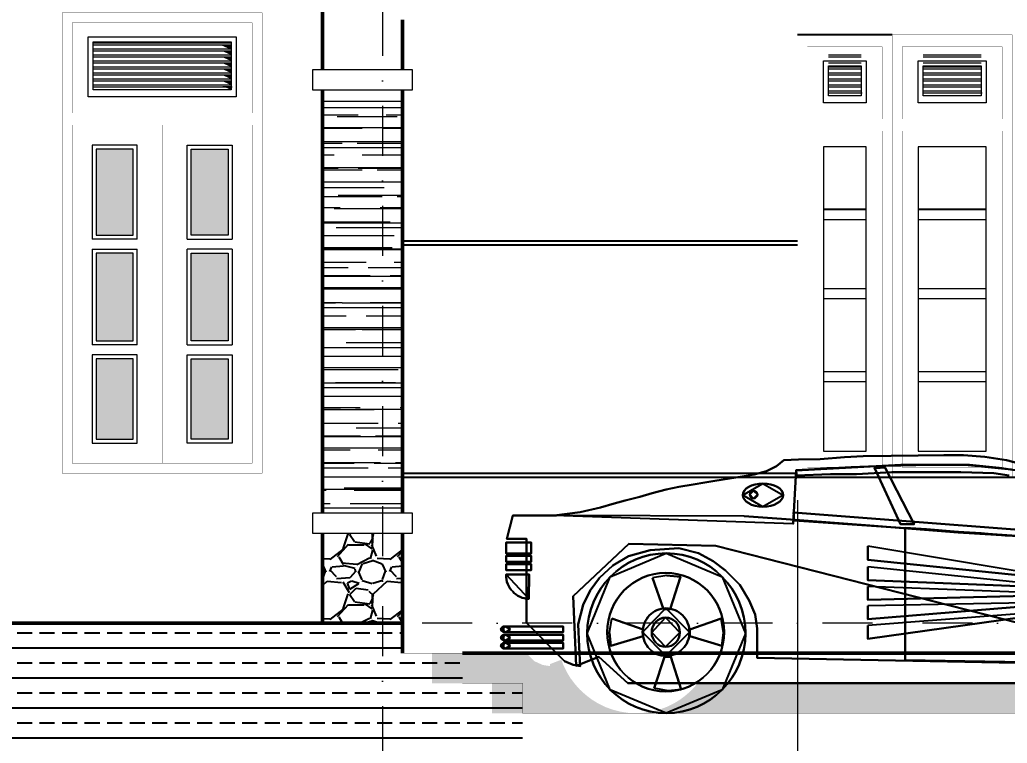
# Model space of a CAD drawing. Header units: millimetres. Extents: x 615730 to 2792744, y 139412 to 597571.
# Drawn here: x 1356028 to 1360964, y 290145 to 293760 of the extents above; entities that cross this region are included whole.
import ezdxf

# ---------------------------------------------------------------- set-up
doc = ezdxf.new("R2010")
doc.units = ezdxf.units.MM
doc.header["$MEASUREMENT"] = 0
doc.header["$PDMODE"] = 34
doc.linetypes.add('DASHDOT', pattern=[1, 0.5, -0.25, 0, -0.25])
doc.layers.get('0').update_dxf_attribs({"lineweight": 5})
for name, color, linetype in [('CUADI', 40, 'Continuous'), ('H', 252, 'Continuous'), ('HACH', 250, 'Continuous'), ('noi that', 29, 'Continuous'), ('VL', 155, 'Continuous')]:
    doc.layers.add(name, color=color, linetype=linetype)
for name, color, linetype, lineweight in [('DIM', 7, 'Continuous', 50), ('HATCH', 42, 'Continuous', 5), ('KT', 148, 'Continuous', 18), ('NET-THAY', 4, 'Continuous', 20), ('NXE', 30, 'Continuous', 25), ('TIM TRUC', 149, 'DASHDOT', 9), ('VATLIEU', 35, 'Continuous', 9), ('VLIEU', 250, 'Continuous', 9)]:
    doc.layers.add(name, color=color, linetype=linetype, lineweight=lineweight)
doc.styles.add('VNI-AVO', font='vni-roms.shx')
doc.dimstyles.new('1-50b', dxfattribs={"dimtxt": 167, "dimasz": 50, "dimexe": 75, "dimexo": 150, "dimgap": 120, "dimtad": 1, "dimdec": 0, "dimzin": 12, "dimtxsty": 'VNI-AVO', "dimblk": ']', "dimcen": 0, "dimdle": 50, "dimclrd": 252, "dimclre": 252, "dimclrt": 2, "dimadec": 0, "dimazin": 0, "dimtfac": 1, "dimtdec": 0, "dimtix": 1, "dimtmove": 2, "dimatfit": 0, "dimldrblk": 'OPEN90', "dimfxl": 1, "dimlwd": -1, "dimlwe": -1, "dimarcsym": 0})

# ---------------------------------------------------------------- blocks, each defined once
blk = doc.blocks.new('A$C129324C9')
at = {"linetype": 'Continuous'}
for points in [[(9.66, 35.9), (14.41, 36.56), (18.07, 37.4), (20.56, 38.11), (22.56, 38.67), (25.23, 39.33), (27.47, 39.99), (30.04, 40.66), (32.32, 41.14), (34.91, 41.54), (37.05, 41.9), (38.85, 42.21), (41.55, 42.64), (43.83, 42.99), (45.99, 43.35), (48.25, 43.98), (50.08, 44.9), (51.41, 45.97), (54.1, 46.09), (57.99, 46.17), (62.41, 46.53), (65.84, 46.7), (70.92, 46.8), (75.8, 46.83), (80.47, 46.88), (84.06, 46.88), (87.94, 46.58), (91.91, 45.97), (94.86, 45.2)], [(93.46, 44.19), (90.54, 44.59), (85.15, 45.13), (78.14, 45.15), (69.93, 44.95), (63.68, 44.72), (53.67, 44.19), (53.08, 34.4), (9.66, 35.9)], [(9.66, 35.9), (14.41, 36.56), (18.07, 37.4), (20.56, 38.11), (22.56, 38.67), (25.23, 39.33), (27.47, 39.99), (30.04, 40.66), (32.32, 41.14), (34.91, 41.54), (37.05, 41.9), (38.85, 42.21), (41.55, 42.64), (43.83, 42.99), (45.99, 43.35), (48.25, 43.98), (50.08, 44.9), (51.41, 45.97), (54.1, 46.09), (57.99, 46.17), (62.41, 46.53), (65.84, 46.7), (70.92, 46.8), (75.8, 46.83), (80.47, 46.88), (84.06, 46.88), (87.94, 46.58), (91.91, 45.97), (94.86, 45.2)], [(93.46, 44.19), (90.54, 44.59), (85.15, 45.13), (78.14, 45.15), (69.93, 44.95), (63.68, 44.72), (53.67, 44.19), (53.08, 34.4), (53.67, 44.19), (63.68, 44.72), (69.93, 44.95), (78.14, 45.15), (85.15, 45.13), (90.54, 44.59), (93.46, 44.19)], [(94.86, 45.2), (91.91, 45.97), (87.94, 46.58), (84.06, 46.88), (80.47, 46.88), (75.8, 46.83), (70.92, 46.8), (65.84, 46.7), (62.41, 46.53), (57.99, 46.17), (54.1, 46.09), (51.41, 45.97), (50.08, 44.9), (48.25, 43.98), (45.99, 43.35), (43.83, 42.99), (41.55, 42.64), (38.85, 42.21), (37.05, 41.9), (34.91, 41.54), (32.32, 41.14), (30.04, 40.66), (27.47, 39.99), (25.23, 39.33), (22.56, 38.67), (20.56, 38.11), (18.07, 37.4), (14.41, 36.56), (9.66, 35.9)], [(53.67, 43.17), (59.89, 43.45), (64.64, 43.45), (71.05, 43.81), (76.94, 43.81), (83.6, 43.81), (89.57, 43.63), (92.39, 43.22)], [(114.65, 31.76), (53.18, 36.46), (53.26, 35.01), (117.44, 30.62)], [(92.82, 44.29), (84.31, 45.13), (72.67, 45.13), (53.67, 44.11), (53.67, 43.17)], [(53.67, 43.17), (59.89, 43.45), (64.64, 43.45), (71.05, 43.81), (76.94, 43.81), (83.6, 43.81), (89.57, 43.63), (92.39, 43.22)], [(114.65, 31.76), (53.18, 36.46), (53.26, 35.01), (117.44, 30.62)], [(92.82, 44.29), (84.31, 45.13), (72.67, 45.13), (53.67, 44.11), (72.67, 45.13), (84.31, 45.13), (92.82, 44.29)], [(117.44, 30.62), (53.26, 35.01), (53.18, 36.46), (114.65, 31.76)], [(92.39, 43.22), (89.57, 43.63), (83.6, 43.81), (76.94, 43.81), (71.05, 43.81), (64.64, 43.45), (59.89, 43.45), (53.67, 43.17)], [(68.05, 44.47), (67.87, 44.59), (72.62, 34.35), (75.11, 34.35), (69.85, 44.59), (68.05, 44.47)], [(68.05, 44.47), (67.87, 44.59), (72.62, 34.35), (75.11, 34.35), (69.85, 44.59), (75.11, 34.35), (72.62, 34.35), (67.87, 44.59), (68.05, 44.47)], [(51.28, 39.64), (47.62, 37.53), (43.96, 39.64), (47.62, 41.72), (51.28, 39.64)], [(51.28, 39.64), (51.2, 39.21), (51, 38.83), (50.67, 38.47), (50.21, 38.14), (49.68, 37.89), (49.04, 37.71), (48.36, 37.58), (47.62, 37.53), (46.88, 37.58), (46.2, 37.71), (45.56, 37.89), (45.03, 38.14), (44.57, 38.47), (44.24, 38.83), (44.04, 39.21), (43.96, 39.64), (44.04, 40.07), (44.24, 40.45), (44.57, 40.81), (45.03, 41.11), (45.56, 41.37), (46.2, 41.57), (46.88, 41.67), (47.62, 41.72), (48.36, 41.67), (49.04, 41.57), (49.68, 41.37), (50.21, 41.11), (50.67, 40.81), (51, 40.45), (51.2, 40.07), (51.28, 39.64), (51.2, 40.07), (51, 40.45), (50.67, 40.81), (50.21, 41.11), (49.68, 41.37), (49.04, 41.57), (48.36, 41.67), (47.62, 41.72), (46.88, 41.67), (46.2, 41.57), (45.56, 41.37), (45.03, 41.11), (44.57, 40.81), (44.24, 40.45), (44.04, 40.07), (43.96, 39.64), (44.04, 39.21), (44.24, 38.83), (44.57, 38.47), (45.03, 38.14), (45.56, 37.89), (46.2, 37.71), (46.88, 37.58), (47.62, 37.53), (48.36, 37.58), (49.04, 37.71), (49.68, 37.89), (50.21, 38.14), (50.67, 38.47), (51, 38.83), (51.2, 39.21), (51.28, 39.64)], [(46.6, 39.74), (45.92, 39.03), (45.23, 39.74), (45.92, 40.4), (46.6, 39.74)], [(46.6, 39.74), (46.55, 39.46), (46.4, 39.23), (46.2, 39.08), (45.92, 39.03), (45.66, 39.08), (45.43, 39.23), (45.28, 39.46), (45.23, 39.74), (45.28, 39.99), (45.43, 40.2), (45.66, 40.35), (45.92, 40.4), (46.2, 40.35), (46.4, 40.2), (46.55, 39.99), (46.6, 39.74), (46.55, 39.99), (46.4, 40.2), (46.2, 40.35), (45.92, 40.4), (45.66, 40.35), (45.43, 40.2), (45.28, 39.99), (45.23, 39.74), (45.28, 39.46), (45.43, 39.23), (45.66, 39.08), (45.92, 39.03), (46.2, 39.08), (46.4, 39.23), (46.55, 39.46), (46.6, 39.74)], [(10.09, 35.95), (2.16, 35.95), (1.09, 31.71), (4.63, 31.71), (4.63, 16.42), (11.54, 9.48), (13.09, 8.77), (14.41, 8.56), (14.21, 12.04), (14.03, 16.19), (14.94, 19.72), (16.21, 22.31), (17.89, 24.62), (20.33, 26.86), (23.15, 28.53), (27.11, 29.6), (32.32, 29.98), (35.93, 29.07), (38.57, 27.62), (40.78, 25.94), (43.43, 23.33), (45.1, 20.46), (46.22, 17.91), (46.58, 15.42), (46.58, 10.06), (125.14, 8.56)], [(116.68, 30.75), (83.12, 32.85), (67.03, 34.12), (51.86, 35.29), (44.19, 35.8), (10.09, 35.95)], [(10.09, 35.95), (2.16, 35.95), (1.09, 31.71), (4.63, 31.71), (4.63, 16.42), (11.54, 9.48), (13.09, 8.77), (14.41, 8.56), (14.21, 12.04), (14.03, 16.19), (14.94, 19.72), (16.21, 22.31), (17.89, 24.62), (20.33, 26.86), (23.15, 28.53), (27.11, 29.6), (32.32, 29.98), (35.93, 29.07), (38.57, 27.62), (40.78, 25.94), (43.43, 23.33), (45.1, 20.46), (46.22, 17.91), (46.58, 15.42), (46.58, 10.06), (125.14, 8.56)], [(116.68, 30.75), (83.12, 32.85), (67.03, 34.12), (51.86, 35.29), (44.19, 35.8), (51.86, 35.29), (67.03, 34.12), (83.12, 32.85), (116.68, 30.75)], [(125.14, 8.56), (46.58, 10.06), (46.58, 15.42), (46.22, 17.91), (45.1, 20.46), (43.43, 23.33), (40.78, 25.94), (38.57, 27.62), (35.93, 29.07), (32.32, 29.98), (27.11, 29.6), (23.15, 28.53), (20.33, 26.86), (17.89, 24.62), (16.21, 22.31), (14.94, 19.72), (14.03, 16.19), (14.21, 12.04), (14.41, 8.56), (13.09, 8.77), (11.54, 9.48), (4.63, 16.42), (4.63, 31.71), (1.09, 31.71), (2.16, 35.95), (10.09, 35.95)], [(73.44, 33.69), (73.44, 9.61), (109.72, 9.05), (109.72, 31.1), (104.92, 31.58), (98.29, 32.02), (91.63, 32.32), (87.31, 32.73), (83.09, 32.98), (77.35, 33.46), (73.44, 33.69)], [(73.44, 33.69), (73.44, 9.61), (109.72, 9.05), (109.72, 31.1), (104.92, 31.58), (98.29, 32.02), (91.63, 32.32), (87.31, 32.73), (83.09, 32.98), (77.35, 33.46), (83.09, 32.98), (87.31, 32.73), (91.63, 32.32), (98.29, 32.02), (104.92, 31.58), (109.72, 31.1), (109.72, 9.05), (73.44, 9.61), (73.44, 33.69)], [(0.92, 29.02), (0.92, 31.05), (5.46, 31.05), (5.46, 29.02), (0.92, 29.02)], [(0.92, 29.02), (0.92, 31.05), (5.46, 31.05), (5.46, 29.02), (0.92, 29.02), (5.46, 29.02), (5.46, 31.05), (0.92, 31.05), (0.92, 29.02)], [(155.76, 5.46), (23.05, 5.46), (17.81, 10.24), (13.67, 8.64), (13.14, 21.27), (23.23, 30.75), (39.03, 30.39), (121.28, 9.48)], [(155.76, 5.46), (23.05, 5.46), (17.81, 10.24), (13.67, 8.64), (13.14, 21.27), (23.23, 30.75), (39.03, 30.39), (121.28, 9.48)], [(121.28, 9.48), (39.03, 30.39), (23.23, 30.75), (13.14, 21.27), (13.67, 8.64), (17.81, 10.24), (23.05, 5.46), (155.76, 5.46)], [(44.44, 14.51), (40.22, 4.27), (30.04, 0), (19.87, 4.27), (15.65, 14.51), (19.87, 24.8), (30.04, 29.07), (40.22, 24.8), (44.44, 14.51)], [(44.44, 14.51), (44.37, 13.04), (44.14, 11.59), (43.78, 10.22), (43.3, 8.87), (42.69, 7.6), (41.98, 6.4), (41.14, 5.29), (40.22, 4.27), (39.18, 3.33), (38.09, 2.49), (36.9, 1.75), (35.63, 1.14), (34.3, 0.66), (32.93, 0.31), (31.51, 0.08), (30.04, 0), (28.56, 0.08), (27.14, 0.31), (25.77, 0.66), (24.45, 1.14), (23.2, 1.75), (22.01, 2.49), (20.91, 3.33), (19.87, 4.27), (18.96, 5.29), (18.12, 6.4), (17.41, 7.6), (16.8, 8.87), (16.31, 10.22), (15.96, 11.59), (15.73, 13.04), (15.65, 14.51), (15.73, 16.01), (15.96, 17.43), (16.31, 18.83), (16.8, 20.18), (17.41, 21.45), (18.12, 22.64), (18.96, 23.76), (19.87, 24.8), (20.91, 25.74), (22.01, 26.58), (23.2, 27.32), (24.45, 27.92), (25.77, 28.41), (27.14, 28.76), (28.56, 28.99), (30.04, 29.07), (31.51, 28.99), (32.93, 28.76), (34.3, 28.41), (35.63, 27.92), (36.9, 27.32), (38.09, 26.58), (39.18, 25.74), (40.22, 24.8), (41.14, 23.76), (41.98, 22.64), (42.69, 21.45), (43.3, 20.18), (43.78, 18.83), (44.14, 17.43), (44.37, 16.01), (44.44, 14.51), (44.37, 16.01), (44.14, 17.43), (43.78, 18.83), (43.3, 20.18), (42.69, 21.45), (41.98, 22.64), (41.14, 23.76), (40.22, 24.8), (39.18, 25.74), (38.09, 26.58), (36.9, 27.32), (35.63, 27.92), (34.3, 28.41), (32.93, 28.76), (31.51, 28.99), (30.04, 29.07), (28.56, 28.99), (27.14, 28.76), (25.77, 28.41), (24.45, 27.92), (23.2, 27.32), (22.01, 26.58), (20.91, 25.74), (19.87, 24.8), (18.96, 23.76), (18.12, 22.64), (17.41, 21.45), (16.8, 20.18), (16.31, 18.83), (15.96, 17.43), (15.73, 16.01), (15.65, 14.51), (15.73, 13.04), (15.96, 11.59), (16.31, 10.22), (16.8, 8.87), (17.41, 7.6), (18.12, 6.4), (18.96, 5.29), (19.87, 4.27), (20.91, 3.33), (22.01, 2.49), (23.2, 1.75), (24.45, 1.14), (25.77, 0.66), (27.14, 0.31), (28.56, 0.08), (30.04, 0), (31.51, 0.08), (32.93, 0.31), (34.3, 0.66), (35.63, 1.14), (36.9, 1.75), (38.09, 2.49), (39.18, 3.33), (40.22, 4.27), (41.14, 5.29), (41.98, 6.4), (42.69, 7.6), (43.3, 8.87), (43.78, 10.22), (44.14, 11.59), (44.37, 13.04), (44.44, 14.51)], [(66.68, 30.34), (66.68, 27.87), (104.69, 23.99), (66.68, 30.34)], [(66.68, 30.34), (66.68, 27.87), (104.69, 23.99), (66.68, 27.87), (66.68, 30.34)], [(0.92, 27.52), (0.92, 28.59), (5.46, 28.59), (5.46, 27.52), (0.92, 27.52)], [(0.92, 27.52), (0.92, 28.59), (5.46, 28.59), (5.46, 27.52), (0.92, 27.52), (5.46, 27.52), (5.46, 28.59), (0.92, 28.59), (0.92, 27.52)], [(0.92, 26.02), (0.92, 27.09), (5.46, 27.09), (5.46, 26.02), (0.92, 26.02)], [(0.92, 26.02), (0.92, 27.09), (5.46, 27.09), (5.46, 26.02), (0.92, 26.02), (5.46, 26.02), (5.46, 27.09), (0.92, 27.09), (0.92, 26.02)], [(5.11, 25.18), (5.06, 20.79), (0.92, 25.18), (5.11, 25.18)], [(5.11, 25.18), (5.06, 20.79), (4.63, 20.81), (4.22, 20.89), (3.84, 20.99), (3.46, 21.14), (3.08, 21.34), (2.75, 21.55), (2.41, 21.8), (2.14, 22.11), (1.86, 22.41), (1.63, 22.74), (1.42, 23.1), (1.25, 23.48), (1.09, 23.88), (0.99, 24.32), (0.94, 24.75), (0.92, 25.18), (5.11, 25.18), (0.92, 25.18), (0.94, 24.75), (0.99, 24.32), (1.09, 23.88), (1.25, 23.48), (1.42, 23.1), (1.63, 22.74), (1.86, 22.41), (2.14, 22.11), (2.41, 21.8), (2.75, 21.55), (3.08, 21.34), (3.46, 21.14), (3.84, 20.99), (4.22, 20.89), (4.63, 20.81), (5.06, 20.79), (5.11, 25.18)], [(40.58, 14.74), (40.53, 13.65), (40.35, 12.58), (40.1, 11.54), (39.74, 10.55), (39.28, 9.61), (38.75, 8.72), (38.14, 7.9), (37.46, 7.14), (36.69, 6.43), (35.88, 5.82), (35.02, 5.26), (34.08, 4.8), (33.08, 4.45), (32.07, 4.19), (31.03, 4.02), (29.93, 3.96), (28.84, 4.02), (27.8, 4.19), (26.78, 4.45), (25.79, 4.8), (24.88, 5.26), (23.99, 5.82), (23.17, 6.43), (22.41, 7.14), (21.73, 7.9), (21.12, 8.72), (20.58, 9.61), (20.15, 10.55), (19.8, 11.54), (19.52, 12.58), (19.36, 13.65), (19.31, 14.74), (19.36, 15.83), (19.52, 16.9), (19.8, 17.91), (20.15, 18.91), (20.58, 19.85), (21.12, 20.73), (21.73, 21.55), (22.41, 22.34), (23.17, 23.02), (23.99, 23.63), (24.88, 24.19), (25.79, 24.65), (26.78, 25), (27.8, 25.26), (28.84, 25.43), (29.93, 25.49), (31.03, 25.43), (32.07, 25.26), (33.08, 25), (34.08, 24.65), (35.02, 24.19), (35.88, 23.63), (36.69, 23.02), (37.46, 22.34), (38.14, 21.55), (38.75, 20.73), (39.28, 19.85), (39.74, 18.91), (40.1, 17.91), (40.35, 16.9), (40.53, 15.83), (40.58, 14.74), (40.53, 15.83), (40.35, 16.9), (40.1, 17.91), (39.74, 18.91), (39.28, 19.85), (38.75, 20.73), (38.14, 21.55), (37.46, 22.34), (36.69, 23.02), (35.88, 23.63), (35.02, 24.19), (34.08, 24.65), (33.08, 25), (32.07, 25.26), (31.03, 25.43), (29.93, 25.49), (28.84, 25.43), (27.8, 25.26), (26.78, 25), (25.79, 24.65), (24.88, 24.19), (23.99, 23.63), (23.17, 23.02), (22.41, 22.34), (21.73, 21.55), (21.12, 20.73), (20.58, 19.85), (20.15, 18.91), (19.8, 17.91), (19.52, 16.9), (19.36, 15.83), (19.31, 14.74), (19.36, 13.65), (19.52, 12.58), (19.8, 11.54), (20.15, 10.55), (20.58, 9.61), (21.12, 8.72), (21.73, 7.9), (22.41, 7.14), (23.17, 6.43), (23.99, 5.82), (24.88, 5.26), (25.79, 4.8), (26.78, 4.45), (27.8, 4.19), (28.84, 4.02), (29.93, 3.96), (31.03, 4.02), (32.07, 4.19), (33.08, 4.45), (34.08, 4.8), (35.02, 5.26), (35.88, 5.82), (36.69, 6.43), (37.46, 7.14), (38.14, 7.9), (38.75, 8.72), (39.28, 9.61), (39.74, 10.55), (40.1, 11.54), (40.35, 12.58), (40.53, 13.65), (40.58, 14.74)], [(66.68, 26.6), (66.68, 24.16), (104.69, 22.67), (66.68, 26.6)], [(66.68, 26.6), (66.68, 24.16), (104.69, 22.67), (66.68, 24.16), (66.68, 26.6)], [(27.52, 24.62), (29.55, 18.93), (30.77, 18.93), (32.63, 24.77), (30.16, 25.05), (27.52, 24.62)], [(27.52, 24.62), (29.55, 18.93), (30.77, 18.93), (32.63, 24.77), (30.16, 25.05), (32.63, 24.77), (30.77, 18.93), (29.55, 18.93), (27.52, 24.62)], [(66.68, 23.02), (66.68, 20.61), (105.1, 21.57), (66.68, 23.02)], [(66.68, 23.02), (66.68, 20.61), (105.1, 21.57), (66.68, 20.61), (66.68, 23.02)], [(66.68, 19.49), (66.68, 17.08), (105.1, 20.25), (66.68, 19.49)], [(66.68, 19.49), (66.68, 17.08), (105.1, 20.25), (66.68, 17.08), (66.68, 19.49)], [(34.25, 14.74), (29.98, 10.42), (25.74, 14.74), (29.98, 19.06), (34.25, 14.74)], [(34.25, 14.74), (34.23, 14.31), (34.18, 13.87), (34.08, 13.44), (33.92, 13.06), (33.75, 12.68), (33.54, 12.32), (33.29, 11.99), (33.01, 11.69), (32.7, 11.41), (32.37, 11.16), (32.04, 10.93), (31.66, 10.75), (31.26, 10.62), (30.85, 10.49), (30.42, 10.44), (29.98, 10.42), (29.55, 10.44), (29.12, 10.49), (28.71, 10.62), (28.33, 10.75), (27.98, 10.93), (27.62, 11.16), (27.29, 11.41), (26.99, 11.69), (26.71, 11.99), (26.48, 12.32), (26.25, 12.68), (26.07, 13.06), (25.94, 13.44), (25.82, 13.87), (25.77, 14.31), (25.74, 14.74), (25.77, 15.17), (25.82, 15.6), (25.94, 16.01), (26.07, 16.42), (26.25, 16.8), (26.48, 17.15), (26.71, 17.48), (26.99, 17.79), (27.29, 18.07), (27.62, 18.32), (27.98, 18.52), (28.33, 18.73), (28.71, 18.85), (29.12, 18.98), (29.55, 19.03), (29.98, 19.06), (30.42, 19.03), (30.85, 18.98), (31.26, 18.85), (31.66, 18.73), (32.04, 18.52), (32.37, 18.32), (32.7, 18.07), (33.01, 17.79), (33.29, 17.48), (33.54, 17.15), (33.75, 16.8), (33.92, 16.42), (34.08, 16.01), (34.18, 15.6), (34.23, 15.17), (34.25, 14.74), (34.23, 15.17), (34.18, 15.6), (34.08, 16.01), (33.92, 16.42), (33.75, 16.8), (33.54, 17.15), (33.29, 17.48), (33.01, 17.79), (32.7, 18.07), (32.37, 18.32), (32.04, 18.52), (31.66, 18.73), (31.26, 18.85), (30.85, 18.98), (30.42, 19.03), (29.98, 19.06), (29.55, 19.03), (29.12, 18.98), (28.71, 18.85), (28.33, 18.73), (27.98, 18.52), (27.62, 18.32), (27.29, 18.07), (26.99, 17.79), (26.71, 17.48), (26.48, 17.15), (26.25, 16.8), (26.07, 16.42), (25.94, 16.01), (25.82, 15.6), (25.77, 15.17), (25.74, 14.74), (25.77, 14.31), (25.82, 13.87), (25.94, 13.44), (26.07, 13.06), (26.25, 12.68), (26.48, 12.32), (26.71, 11.99), (26.99, 11.69), (27.29, 11.41), (27.62, 11.16), (27.98, 10.93), (28.33, 10.75), (28.71, 10.62), (29.12, 10.49), (29.55, 10.44), (29.98, 10.42), (30.42, 10.44), (30.85, 10.49), (31.26, 10.62), (31.66, 10.75), (32.04, 10.93), (32.37, 11.16), (32.7, 11.41), (33.01, 11.69), (33.29, 11.99), (33.54, 12.32), (33.75, 12.68), (33.92, 13.06), (34.08, 13.44), (34.18, 13.87), (34.23, 14.31), (34.25, 14.74)], [(66.68, 15.93), (66.68, 13.54), (105.1, 18.93), (66.68, 15.93)], [(66.68, 15.93), (66.68, 13.54), (105.1, 18.93), (66.68, 13.54), (66.68, 15.93)], [(20.15, 17.2), (25.84, 15.22), (25.84, 14.03), (19.97, 12.22), (19.72, 14.59), (20.15, 17.2)], [(20.15, 17.2), (25.84, 15.22), (25.84, 14.03), (19.97, 12.22), (19.72, 14.59), (19.97, 12.22), (25.84, 14.03), (25.84, 15.22), (20.15, 17.2)], [(32.5, 14.69), (29.93, 12.04), (27.39, 14.69), (29.93, 17.38), (32.5, 14.69)], [(32.5, 14.69), (32.45, 14.15), (32.3, 13.67), (32.07, 13.21), (31.76, 12.83), (31.38, 12.5), (30.92, 12.25), (30.44, 12.1), (29.93, 12.04), (29.43, 12.1), (28.94, 12.25), (28.51, 12.5), (28.13, 12.83), (27.82, 13.21), (27.6, 13.67), (27.44, 14.15), (27.39, 14.69), (27.44, 15.22), (27.6, 15.73), (27.82, 16.19), (28.13, 16.59), (28.51, 16.92), (28.94, 17.18), (29.43, 17.33), (29.93, 17.38), (30.44, 17.33), (30.92, 17.18), (31.38, 16.92), (31.76, 16.59), (32.07, 16.19), (32.3, 15.73), (32.45, 15.22), (32.5, 14.69), (32.45, 15.22), (32.3, 15.73), (32.07, 16.19), (31.76, 16.59), (31.38, 16.92), (30.92, 17.18), (30.44, 17.33), (29.93, 17.38), (29.43, 17.33), (28.94, 17.18), (28.51, 16.92), (28.13, 16.59), (27.82, 16.19), (27.6, 15.73), (27.44, 15.22), (27.39, 14.69), (27.44, 14.15), (27.6, 13.67), (27.82, 13.21), (28.13, 12.83), (28.51, 12.5), (28.94, 12.25), (29.43, 12.1), (29.93, 12.04), (30.44, 12.1), (30.92, 12.25), (31.38, 12.5), (31.76, 12.83), (32.07, 13.21), (32.3, 13.67), (32.45, 14.15), (32.5, 14.69)], [(40, 17.2), (34.3, 15.22), (34.3, 14.03), (40.17, 12.22), (40.43, 14.59), (40, 17.2)], [(40, 17.2), (34.3, 15.22), (34.3, 14.03), (40.17, 12.22), (40.43, 14.59), (40.17, 12.22), (34.3, 14.03), (34.3, 15.22), (40, 17.2)], [(1.58, 15.27), (0.79, 14.74), (0, 15.27), (0.79, 15.78), (1.58, 15.27)], [(1.58, 15.27), (1.55, 15.14), (1.53, 15.04), (1.45, 14.97), (1.35, 14.89), (1.22, 14.81), (1.09, 14.76), (0.94, 14.74), (0.79, 14.74), (0.64, 14.74), (0.48, 14.76), (0.36, 14.81), (0.23, 14.89), (0.13, 14.97), (0.05, 15.04), (0.03, 15.14), (0, 15.27), (0.03, 15.37), (0.05, 15.48), (0.13, 15.58), (0.23, 15.65), (0.36, 15.7), (0.48, 15.75), (0.64, 15.78), (0.79, 15.78), (0.94, 15.78), (1.09, 15.75), (1.22, 15.7), (1.35, 15.65), (1.45, 15.58), (1.53, 15.48), (1.55, 15.37), (1.58, 15.27), (1.55, 15.37), (1.53, 15.48), (1.45, 15.58), (1.35, 15.65), (1.22, 15.7), (1.09, 15.75), (0.94, 15.78), (0.79, 15.78), (0.64, 15.78), (0.48, 15.75), (0.36, 15.7), (0.23, 15.65), (0.13, 15.58), (0.05, 15.48), (0.03, 15.37), (0, 15.27), (0.03, 15.14), (0.05, 15.04), (0.13, 14.97), (0.23, 14.89), (0.36, 14.81), (0.48, 14.76), (0.64, 14.74), (0.79, 14.74), (0.94, 14.74), (1.09, 14.76), (1.22, 14.81), (1.35, 14.89), (1.45, 14.97), (1.53, 15.04), (1.55, 15.14), (1.58, 15.27)], [(0.48, 14.74), (0.48, 15.78), (11.28, 15.78), (11.28, 14.74), (0.48, 14.74)], [(0.48, 14.74), (0.48, 15.78), (11.28, 15.78), (11.28, 14.74), (0.48, 14.74), (11.28, 14.74), (11.28, 15.78), (0.48, 15.78), (0.48, 14.74)], [(1.58, 13.72), (0.79, 13.24), (0, 13.72), (0.79, 14.26), (1.58, 13.72)], [(1.58, 13.72), (1.55, 13.62), (1.53, 13.52), (1.45, 13.44), (1.35, 13.37), (1.22, 13.32), (1.09, 13.26), (0.94, 13.24), (0.79, 13.24), (0.64, 13.24), (0.48, 13.26), (0.36, 13.32), (0.23, 13.37), (0.13, 13.44), (0.05, 13.52), (0.03, 13.62), (0, 13.72), (0.03, 13.82), (0.05, 13.93), (0.13, 14.03), (0.23, 14.1), (0.36, 14.18), (0.48, 14.2), (0.64, 14.26), (0.79, 14.26), (0.94, 14.26), (1.09, 14.2), (1.22, 14.18), (1.35, 14.1), (1.45, 14.03), (1.53, 13.93), (1.55, 13.82), (1.58, 13.72), (1.55, 13.82), (1.53, 13.93), (1.45, 14.03), (1.35, 14.1), (1.22, 14.18), (1.09, 14.2), (0.94, 14.26), (0.79, 14.26), (0.64, 14.26), (0.48, 14.2), (0.36, 14.18), (0.23, 14.1), (0.13, 14.03), (0.05, 13.93), (0.03, 13.82), (0, 13.72), (0.03, 13.62), (0.05, 13.52), (0.13, 13.44), (0.23, 13.37), (0.36, 13.32), (0.48, 13.26), (0.64, 13.24), (0.79, 13.24), (0.94, 13.24), (1.09, 13.26), (1.22, 13.32), (1.35, 13.37), (1.45, 13.44), (1.53, 13.52), (1.55, 13.62), (1.58, 13.72)], [(1.58, 12.25), (0.79, 11.74), (0, 12.25), (0.79, 12.78), (1.58, 12.25)], [(1.58, 12.25), (1.55, 12.15), (1.53, 12.04), (1.45, 11.94), (1.35, 11.89), (1.22, 11.82), (1.09, 11.77), (0.94, 11.74), (0.79, 11.74), (0.64, 11.74), (0.48, 11.77), (0.36, 11.82), (0.23, 11.89), (0.13, 11.94), (0.05, 12.04), (0.03, 12.15), (0, 12.25), (0.03, 12.38), (0.05, 12.48), (0.13, 12.55), (0.23, 12.63), (0.36, 12.71), (0.48, 12.76), (0.64, 12.78), (0.79, 12.78), (0.94, 12.78), (1.09, 12.76), (1.22, 12.71), (1.35, 12.63), (1.45, 12.55), (1.53, 12.48), (1.55, 12.38), (1.58, 12.25), (1.55, 12.38), (1.53, 12.48), (1.45, 12.55), (1.35, 12.63), (1.22, 12.71), (1.09, 12.76), (0.94, 12.78), (0.79, 12.78), (0.64, 12.78), (0.48, 12.76), (0.36, 12.71), (0.23, 12.63), (0.13, 12.55), (0.05, 12.48), (0.03, 12.38), (0, 12.25), (0.03, 12.15), (0.05, 12.04), (0.13, 11.94), (0.23, 11.89), (0.36, 11.82), (0.48, 11.77), (0.64, 11.74), (0.79, 11.74), (0.94, 11.74), (1.09, 11.77), (1.22, 11.82), (1.35, 11.89), (1.45, 11.94), (1.53, 12.04), (1.55, 12.15), (1.58, 12.25)], [(0.48, 13.24), (0.48, 14.26), (11.28, 14.26), (11.28, 13.24), (0.48, 13.24)], [(0.48, 13.24), (0.48, 14.26), (11.28, 14.26), (11.28, 13.24), (0.48, 13.24), (11.28, 13.24), (11.28, 14.26), (0.48, 14.26), (0.48, 13.24)], [(0.48, 11.74), (0.48, 12.78), (11.28, 12.78), (11.28, 11.74), (0.48, 11.74)], [(0.48, 11.74), (0.48, 12.78), (11.28, 12.78), (11.28, 11.74), (0.48, 11.74), (11.28, 11.74), (11.28, 12.78), (0.48, 12.78), (0.48, 11.74)], [(27.82, 4.55), (29.73, 10.24), (30.9, 10.24), (32.75, 4.32), (30.39, 4.09), (27.82, 4.55)], [(27.82, 4.55), (29.73, 10.24), (30.9, 10.24), (32.75, 4.32), (30.39, 4.09), (32.75, 4.32), (30.9, 10.24), (29.73, 10.24), (27.82, 4.55)]]:
    blk.add_lwpolyline(points, dxfattribs=at)
blk = doc.blocks.new('xx')
at = {"layer": 'H', "ltscale": 10}
h = blk.add_hatch(color=253, dxfattribs=at)
h.set_gradient(color1=(173, 167, 159), color2=(173, 167, 159), one_color=1, tint=0.65)
h.paths.add_polyline_path([(811800.8, 292684.6), (811800.8, 293114.4), (811615.9, 293114.4), (811615.9, 292684.6)])
h.paths.add_polyline_path([(812275.6, 292684.6), (812090.8, 292684.6), (812090.8, 293114.4), (812275.6, 293114.4)])
h.paths.add_polyline_path([(812090.8, 292155.3), (812090.8, 292594.6), (812275.6, 292594.6), (812275.6, 292155.3)])
h.paths.add_polyline_path([(812275.6, 292065.3), (812275.6, 291665), (812090.8, 291665), (812090.8, 292065.3)])
h.paths.add_polyline_path([(811800.8, 292065.3), (811615.9, 292065.3), (811615.9, 291665), (811800.8, 291665)])
h.paths.add_polyline_path([(811800.8, 292594.6), (811615.9, 292594.6), (811615.9, 292155.3), (811800.8, 292155.3)])
at = {"layer": 'HATCH'}
for points in [[(812246.2, 293633.8), (812290.6, 293633.8), (812290.6, 293613.8)], [(812246.2, 293603.8), (812290.6, 293603.8), (812290.6, 293583.8)], [(812246.2, 293573.8), (812290.6, 293573.8), (812290.6, 293553.8)], [(812246.2, 293543.8), (812290.6, 293543.8), (812290.6, 293523.8)], [(812246.2, 293513.8), (812290.6, 293513.8), (812290.6, 293493.8)], [(812246.2, 293483.8), (812290.6, 293483.8), (812290.6, 293463.8)], [(812246.2, 293453.8), (812290.6, 293453.8), (812290.6, 293433.8)], [(812246.2, 293429.4), (812290.6, 293429.4), (812290.6, 293409.4)]]:
    blk.add_hatch(color=256, dxfattribs=at).paths.add_polyline_path(points)
blk.add_line((812290.6, 293613.8), (812246.2, 293633.8), dxfattribs=at)
at = {"layer": 'KT'}
for p, q in [((811820.8, 292664.6), (811595.9, 292664.6)), ((812070.8, 292664.6), (812295.6, 292664.6)), ((811595.9, 292614.6), (811820.8, 292614.6)), ((812295.6, 292614.6), (812070.8, 292614.6)), ((811820.8, 292135.3), (811595.9, 292135.3)), ((812070.8, 292135.3), (812295.6, 292135.3)), ((811820.8, 292085.3), (811595.9, 292085.3)), ((812070.8, 292085.3), (812295.6, 292085.3))]:
    blk.add_line(p, q, dxfattribs=at)
blk.add_lwpolyline([(812315.6, 293374.4), (811575.9, 293374.4), (811575.9, 293674.4), (812315.6, 293674.4)], close=True, dxfattribs=at)
for points in [[(811820.8, 292664.6), (811820.8, 293134.4), (811595.9, 293134.4), (811595.9, 292664.6)], [(812070.8, 292664.6), (812070.8, 293134.4), (812295.6, 293134.4), (812295.6, 292664.6)], [(811595.9, 292614.6), (811595.9, 292135.3)], [(811820.8, 292135.3), (811820.8, 292614.6)], [(812070.8, 292135.3), (812070.8, 292614.6)], [(812295.6, 292614.6), (812295.6, 292135.3)], [(811595.9, 292085.3), (811595.9, 291645), (811820.8, 291645), (811820.8, 292085.3)], [(812295.6, 292085.3), (812295.6, 291645), (812070.8, 291645), (812070.8, 292085.3)]]:
    blk.add_lwpolyline(points, dxfattribs=at)
at = {"layer": 'noi that', "ltscale": 10, "const_width": 1}
for points in [[(811945.8, 293795), (811445.9, 293795), (811445.9, 291495), (811945.8, 291495)], [(811945.8, 293795), (812445.6, 293795), (812445.6, 291495), (811945.8, 291495)], [(811495.9, 293294.4), (812395.6, 293294.4), (812395.6, 293744.8), (811495.9, 293744.8), (811495.9, 293294.4)], [(811495.9, 293234.4), (811495.9, 291545), (811945.8, 291545), (811945.8, 293234.4), (811495.9, 293234.4)], [(811945.8, 291545), (811945.8, 293234.4)], [(812395.6, 293234.4), (812395.6, 291545), (811945.8, 291545), (811945.8, 293234.4), (812395.6, 293234.4)], [(811945.8, 291545), (811945.8, 293234.4)]]:
    blk.add_lwpolyline(points, dxfattribs=at)
at = {"layer": 'VLIEU', "ltscale": 10}
for p, q in [((812290.6, 293643.8), (811600.9, 293643.8)), ((812290.6, 293633.8), (811600.9, 293633.8)), ((812290.6, 293613.8), (811600.9, 293613.8)), ((812290.6, 293603.8), (811600.9, 293603.8)), ((812290.6, 293583.8), (811600.9, 293583.8)), ((812290.6, 293573.8), (811600.9, 293573.8)), ((812290.6, 293553.8), (811600.9, 293553.8)), ((812290.6, 293543.8), (811600.9, 293543.8)), ((812290.6, 293523.8), (811600.9, 293523.8)), ((812290.6, 293513.8), (811600.9, 293513.8)), ((812290.6, 293493.8), (811600.9, 293493.8)), ((812290.6, 293483.8), (811600.9, 293483.8)), ((812290.6, 293463.8), (811600.9, 293463.8)), ((812290.6, 293453.8), (811600.9, 293453.8)), ((812290.6, 293433.8), (811600.9, 293433.8)), ((812295.6, 293423.8), (811600.9, 293423.8))]:
    blk.add_line(p, q, dxfattribs=at)
blk.add_lwpolyline([(812290.6, 293409.4), (811600.9, 293409.4), (811600.9, 293649.4), (812290.6, 293649.4)], close=True, dxfattribs=at)
for points in [[(811800.8, 292684.6), (811800.8, 293114.4), (811615.9, 293114.4), (811615.9, 292684.6), (811800.8, 292684.6)], [(812275.6, 292684.6), (812090.8, 292684.6), (812090.8, 293114.4), (812275.6, 293114.4), (812275.6, 292684.6)], [(811800.8, 292594.6), (811615.9, 292594.6), (811615.9, 292155.3), (811800.8, 292155.3), (811800.8, 292594.6)], [(812090.8, 292155.3), (812090.8, 292594.6), (812275.6, 292594.6), (812275.6, 292155.3), (812090.8, 292155.3)], [(811800.8, 292065.3), (811615.9, 292065.3), (811615.9, 291665), (811800.8, 291665), (811800.8, 292065.3)], [(812275.6, 292065.3), (812275.6, 291665), (812090.8, 291665), (812090.8, 292065.3), (812275.6, 292065.3)]]:
    blk.add_lwpolyline(points, dxfattribs=at)
blk = doc.blocks.new(']')
for p, q in [((0, 1), (0, -1)), ((1, 0), (-1, 0))]:
    blk.add_line(p, q)
at = {"color": 9, "const_width": 0.4}
blk.add_lwpolyline([(-0.509, -0.509), (0.509, 0.509)], dxfattribs=at)
blk = doc.blocks.new('*D2510')
at = {"layer": 'DEFPOINTS', "color": 0, "ltscale": 10, "transparency": 16777216}
for p in [(1359915.3, 291510.4, -202), (1362065.3, 291494.9, -0.1), (1359915.3, 289220.4)]:
    blk.add_point(p, dxfattribs=at)
at = {"layer": 'KT', "color": 252, "ltscale": 10, "transparency": 16777216}
for p, q in [((1359915.3, 291360.4), (1359915.3, 289145.4)), ((1362065.3, 291344.9), (1362065.3, 289145.4)), ((1362015.3, 289220.4), (1359965.3, 289220.4))]:
    blk.add_line(p, q, dxfattribs=at)
at = {"layer": 'KT', "color": 252, "ltscale": 10, "transparency": 16777216, "xscale": 50, "yscale": 50, "zscale": 50, "rotation": 180}
blk.add_blockref(']', (1359915.3, 289220.4), dxfattribs=at)
at = {"layer": 'KT', "color": 252, "ltscale": 10, "transparency": 16777216, "xscale": 50, "yscale": 50, "zscale": 50}
blk.add_blockref(']', (1362065.3, 289220.4), dxfattribs=at)
at = {"layer": 'KT', "color": 2, "ltscale": 10, "transparency": 16777216, "insert": (1360990.3, 289423.9), "char_height": 167, "attachment_point": 5, "style": 'VNI-AVO'}
blk.add_mtext('2150', dxfattribs=at)
blk = doc.blocks.new('_Open90')
at = {"color": 0, "linetype": 'ByBlock', "lineweight": -2}
for p, q in [((0, 0), (-1, 0)), ((-0.5, 0.5), (0, 0)), ((0, 0), (-0.5, -0.5))]:
    blk.add_line(p, q, dxfattribs=at)
blk = doc.blocks.new('*D2511')
at = {"layer": 'DEFPOINTS', "color": 0, "ltscale": 10, "transparency": 16777216}
for p in [(1359915.3, 291510.4, -202), (1357940.9, 289861.2), (1357940.9, 289220.4)]:
    blk.add_point(p, dxfattribs=at)
at = {"layer": 'KT', "color": 252, "ltscale": 10, "transparency": 16777216}
for p, q in [((1359915.3, 291360.4), (1359915.3, 289145.4)), ((1357940.9, 289711.2), (1357940.9, 289145.4)), ((1359865.3, 289220.4), (1357990.9, 289220.4))]:
    blk.add_line(p, q, dxfattribs=at)
at = {"layer": 'KT', "color": 252, "ltscale": 10, "transparency": 16777216, "xscale": 50, "yscale": 50, "zscale": 50, "rotation": 180}
blk.add_blockref(']', (1357940.9, 289220.4), dxfattribs=at)
at = {"layer": 'KT', "color": 252, "ltscale": 10, "transparency": 16777216, "xscale": 50, "yscale": 50, "zscale": 50}
blk.add_blockref(']', (1359915.3, 289220.4), dxfattribs=at)
at = {"layer": 'KT', "color": 2, "ltscale": 10, "transparency": 16777216, "insert": (1358928.1, 289423.9), "char_height": 167, "attachment_point": 5, "style": 'VNI-AVO'}
blk.add_mtext('1974', dxfattribs=at)

msp = doc.modelspace()

# ---------------------------------------------------------------- hatches: boundary and pattern name
at = {"layer": 'HACH', "ltscale": 10}
h = msp.add_hatch(dxfattribs=at)
h.set_pattern_fill('BRASS', color=256, scale=600, style=0)
h.set_pattern_definition([(0, (770790.15, 2621.69), (0, 150), []), (0, (770790.15, 2696.69), (0, 150), [75, -37.5])])
h.paths.add_polyline_path([(1352540.4, 290745), (1352540.4, 290595), (1352240.4, 290595), (1352240.4, 290445), (1351940.4, 290445), (1351940.4, 290295), (1351640.4, 290295), (1351640.4, 290145), (1358540.9, 290145), (1358540.9, 290295), (1358540.9, 290445), (1358240.9, 290445), (1358240.9, 290595), (1357940.9, 290595), (1357940.9, 290745)])
at = {"layer": 'noi that'}
h = msp.add_hatch(dxfattribs=at)
h.set_pattern_fill('GRAVEL', color=256, scale=300, style=0)
h.set_pattern_definition([(228.0128, (599606.407, 300), (-2399.99946965, -2700.0004025), [40.3608, -3995.7264]), (184.9697, (599579.407, 270), (3600.00031546, 299.9973921), [69.2604, -6856.7775]), (132.5104, (599510.407, 264), (2999.9972155, -3300.00260216), [48.8364, -4834.8096]), (267.2737, (599393.407, 189), (299.99880532, 6000.0000885), [63.0714, -6244.0674]), (292.8337, (599390.407, 126), (-1500.00297163, 3599.99892353), [61.8465, -6122.8119]), (357.2737, (599414.407, 69), (-6000.0000885, 299.99880532), [63.0714, -6244.0674]), (37.6942, (599477.407, 66), (-3900.00220369, -2999.99712155), [83.4087, -8257.4547]), (72.2553, (599543.407, 117), (2100.00322881, 6599.99886937), [78.7464, -7795.8963]), (121.4296, (599567.407, 192), (-2400.00247025, 3899.99851095), [63.285, -6265.2219]), (175.2364, (599534.407, 246), (3300.0002839, -299.9974598), [72.2496, -3540.2289]), (222.3974, (599462.407, 252), (-3600.00220532, -3299.9976246), [93.4344, -9250.0125]), (138.8141, (599690.407, 186), (-2100.000884, 1799.999194), [31.8903, -3157.1532]), (171.4692, (599666.407, 207), (3899.99948544, -600.002373), [60.6711, -6006.4533]), (225, (599606.4, 216), (-3e-14, -300.000093), [42.4263, -381.8376]), (203.1986, (599585.407, 252), (1499.9999192, 600.0003976), [22.8474, -2261.8845]), (291.8014, (599564.407, 243), (-299.999973, 900.000082), [32.3109, -1583.2386]), (30.9638, (599576.407, 213), (899.9994067, 600.000745), [52.4787, -1696.8069]), (161.5651, (599621.41, 240), (600.00013, -299.999521), [37.9473, -910.7361]), (16.3895, (599390.407, 243), (3000.00065952, 899.99781295), [53.16, -5262.8535]), (70.3462, (599441.407, 258), (-1199.9985742, -3300.0006407), [44.5983, -4415.2224]), (293.1986, (599621.407, 300), (-600.0003976, 1499.9999192), [45.6945, -2239.0374]), (343.6105, (599639.407, 258), (-3000.00065952, 899.99781295), [53.16, -5262.8535]), (339.444, (599390.407, 57), (-1500.0005534, 599.998799), [51.264, -2511.9372]), (294.7751, (599438.407, 39), (-1499.9976568, 3300.00102655), [42.9534, -4252.3929]), (66.8014, (599624.407, 6e-11), (600.0003976, 1499.9999192), [45.6945, -2239.0374]), (17.354, (599642.407, 42), (-3900.00060573, -1199.99835068), [50.2893, -4978.6272]), (69.444, (599477.407, 6e-11), (-599.998799, -1500.0005534), [25.632, -2537.5692]), (101.3099, (599606.407, 6e-11), (-299.9992896, 1200.0002257), [15.297, -1514.4087]), (165.9638, (599603.41, 15), (900.000164, -299.999417), [61.8465, -1175.085]), (186.009, (599543.407, 30), (2999.99992527, 299.99979524), [57.315, -5674.1769]), (303.6901, (599576.41, 186), (-300.0004, 599.999867), [43.2666, -1038.3987]), (353.1572, (599600.407, 150), (5099.99980964, -600.00239938), [75.5382, -7478.2689]), (60.9454, (599675.407, 141), (-1200.0000082, -2100.0001154), [30.8868, -3057.8022]), (90, (599690.4, 168), (-300, 300), [18, -282]), (120.2564, (599537.407, 39), (1199.99846604, -2100.00073676), [41.6772, -4126.056]), (48.0128, (599516.407, 75), (2399.99946965, 2700.0004025), [80.7216, -3955.3656]), (0, (599570.4, 135), (300, 300), [78, -222]), (325.3048, (599648.407, 135), (-2999.9982777, 2100.0025829), [47.4342, -4695.9822]), (254.0546, (599687.407, 108), (-299.9999668, -1200.000038), [43.6806, -2140.3524]), (207.646, (599675.407, 66), (-5699.99874215, -3000.00231395), [71.1195, -7040.8422]), (175.4261, (599612.407, 33), (-3900.0001675, 299.99844035), [75.2397, -7448.7222])])
h.paths.add_polyline_path([(1357541.3, 291192.6), (1357940.9, 291192.6), (1357940.9, 290742.6), (1357541.3, 290742.6)])
h = msp.add_hatch(dxfattribs=at)
h.set_pattern_fill('GRAVEL', color=256, scale=300, style=0)
h.set_pattern_definition([(228.0128, (599454.977, 300), (-2399.99946965, -2700.0004025), [40.3608, -3995.7264]), (184.9697, (599427.977, 270), (3600.00031546, 299.9973921), [69.2604, -6856.7775]), (132.5104, (599358.977, 264), (2999.9972155, -3300.00260216), [48.8364, -4834.8096]), (267.2737, (599241.977, 189), (299.99880532, 6000.0000885), [63.0714, -6244.0674]), (292.8337, (599238.977, 126), (-1500.00297163, 3599.99892353), [61.8465, -6122.8119]), (357.2737, (599262.977, 69), (-6000.0000885, 299.99880532), [63.0714, -6244.0674]), (37.6942, (599325.977, 66), (-3900.00220369, -2999.99712155), [83.4087, -8257.4547]), (72.2553, (599391.977, 117), (2100.00322881, 6599.99886937), [78.7464, -7795.8963]), (121.4296, (599415.977, 192), (-2400.00247025, 3899.99851095), [63.285, -6265.2219]), (175.2364, (599382.977, 246), (3300.0002839, -299.9974598), [72.2496, -3540.2289]), (222.3974, (599310.977, 252), (-3600.00220532, -3299.9976246), [93.4344, -9250.0125]), (138.8141, (599538.977, 186), (-2100.000884, 1799.999194), [31.8903, -3157.1532]), (171.4692, (599514.977, 207), (3899.99948544, -600.002373), [60.6711, -6006.4533]), (225, (599454.98, 216), (-3e-14, -300.000093), [42.4263, -381.8376]), (203.1986, (599433.977, 252), (1499.9999192, 600.0003976), [22.8474, -2261.8845]), (291.8014, (599412.977, 243), (-299.999973, 900.000082), [32.3109, -1583.2386]), (30.9638, (599424.977, 213), (899.9994067, 600.000745), [52.4787, -1696.8069]), (161.5651, (599469.98, 240), (600.00013, -299.999521), [37.9473, -910.7361]), (16.3895, (599238.977, 243), (3000.00065952, 899.99781295), [53.16, -5262.8535]), (70.3462, (599289.977, 258), (-1199.9985742, -3300.0006407), [44.5983, -4415.2224]), (293.1986, (599469.977, 300), (-600.0003976, 1499.9999192), [45.6945, -2239.0374]), (343.6105, (599487.977, 258), (-3000.00065952, 899.99781295), [53.16, -5262.8535]), (339.444, (599238.977, 57), (-1500.0005534, 599.998799), [51.264, -2511.9372]), (294.7751, (599286.977, 39), (-1499.9976568, 3300.00102655), [42.9534, -4252.3929]), (66.8014, (599472.977, 0), (600.0003976, 1499.9999192), [45.6945, -2239.0374]), (17.354, (599490.977, 42), (-3900.00060573, -1199.99835068), [50.2893, -4978.6272]), (69.444, (599325.977, 0), (-599.998799, -1500.0005534), [25.632, -2537.5692]), (101.3099, (599454.977, 0), (-299.9992896, 1200.0002257), [15.297, -1514.4087]), (165.9638, (599451.98, 15), (900.000164, -299.999417), [61.8465, -1175.085]), (186.009, (599391.977, 30), (2999.99992527, 299.99979524), [57.315, -5674.1769]), (303.6901, (599424.98, 186), (-300.0004, 599.999867), [43.2666, -1038.3987]), (353.1572, (599448.977, 150), (5099.99980964, -600.00239938), [75.5382, -7478.2689]), (60.9454, (599523.977, 141), (-1200.0000082, -2100.0001154), [30.8868, -3057.8022]), (90, (599538.98, 168), (-300, 300), [18, -282]), (120.2564, (599385.977, 39), (1199.99846604, -2100.00073676), [41.6772, -4126.056]), (48.0128, (599364.977, 75), (2399.99946965, 2700.0004025), [80.7216, -3955.3656]), (0, (599418.98, 135), (300, 300), [78, -222]), (325.3048, (599496.977, 135), (-2999.9982777, 2100.0025829), [47.4342, -4695.9822]), (254.0546, (599535.977, 108), (-299.9999668, -1200.000038), [43.6806, -2140.3524]), (207.646, (599523.977, 66), (-5699.99874215, -3000.00231395), [71.1195, -7040.8422]), (175.4261, (599460.977, 33), (-3900.0001675, 299.99844035), [75.2397, -7448.7222])])
h.paths.add_polyline_path([(1366439.6, 290595), (1366389.6, 290595), (1365388.9, 290595), (1365388.9, 290295), (1365534.4, 290295), (1366439.6, 290195.5)])
h.paths.add_polyline_path([(1363588.6, 290295), (1363588.6, 290595), (1363538.6, 290595), (1363242.2, 290595), (1363208.7, 290555.6), (1363240.1, 290492.7), (1363240.1, 290463.4), (1363219.2, 290443.1), (1362825.1, 290443.1), (1362793.6, 290425.6), (1362592.4, 290425.6), (1362565.8, 290445.2), (1362449.2, 290445.2), (1362445.6, 290440.3), (1362419.8, 290412.4), (1362391.9, 290386.5), (1362361.1, 290363.4), (1362329, 290343.2), (1362294, 290326.4), (1362257.7, 290313.1), (1362220, 290303.3), (1362180.8, 290297), (1362140.3, 290295)])
h.paths.add_polyline_path([(1362140.3, 290295), (1362099.7, 290297), (1362060.6, 290303.3), (1362022.9, 290313.1), (1361986.6, 290326.4), (1361951.6, 290343.2), (1361918.8, 290363.4), (1361888.7, 290386.5), (1361860.8, 290412.4), (1361834.9, 290440.3), (1361831.4, 290445.2), (1359417.4, 290445.2), (1359413.7, 290440.3), (1359388.5, 290412.4), (1359359.9, 290386.5), (1359329.8, 290363.4), (1359297, 290343.2), (1359262.1, 290326.4), (1359225.7, 290313.1), (1359188, 290303.3), (1359148.9, 290297), (1359108.3, 290295)])
h.paths.add_polyline_path([(1358803.7, 290440.3), (1358780.6, 290471), (1358761, 290503.9), (1358744.3, 290538.8), (1358735.8, 290562.5), (1358678, 290540.1), (1358678.6, 290530.4), (1358660.2, 290533.3), (1358658.3, 290532.5), (1358658.3, 290533.6), (1358642.2, 290536), (1358599.6, 290555.6), (1358560.4, 290595), (1358089.5, 290595), (1358089.5, 290445), (1358389.5, 290445), (1358389.5, 290295), (1359108.3, 290295), (1359067.8, 290297), (1359028.7, 290303.3), (1358990.9, 290313.1), (1358954.6, 290326.4), (1358920.4, 290343.2), (1358887.5, 290363.4), (1358857.5, 290386.5), (1358828.8, 290412.4)])
at = {"layer": 'VATLIEU', "ltscale": 10}
h = msp.add_hatch(dxfattribs=at)
h.set_pattern_fill('AR-RROOF', color=256, scale=100, style=0)
h.set_pattern_definition([(0, (770590.11, 2621.69), (220, 100), [1500, -200, 500, -100]), (0, (770723.11, 2671.69), (-100, 133), [300, -33, 600, -75]), (0, (770640.11, 2706.69), (520, 67), [800, -140, 400, -100])])
h.paths.add_polyline_path([(1357940.9, 293410.7), (1357540.9, 293410.7), (1357540.9, 291295), (1357940.9, 291295)])

# ---------------------------------------------------------------- linework, layer by layer
at = {"layer": 'CUADI'}
for p, q in [((1360259.5, 292812.3, -187.3), (1360045.3, 292812.3, -187.2)), ((1360859.4, 292812.3, -187.3), (1360519.5, 292812.3, -187.3))]:
    msp.add_line(p, q, dxfattribs=at)
at = {"layer": 'DIM', "ltscale": 10}
for p, q in [((1357540.9, 293510.7, 14.7), (1357540.9, 294545.3, 14.7)), ((1357941.5, 293510.7, 14.7), (1357941.5, 293760.6, 14.7)), ((1357540.9, 291295, 13.2), (1357540.9, 293410.7, 14.7)), ((1357940.9, 291295, 13.2), (1357940.9, 293410.7, 14.7)), ((1357541, 290745, -68.2), (1357541.3, 291195, 9.2)), ((1357940.9, 290595, -112.2), (1357940.9, 291195, 13.2))]:
    msp.add_line(p, q, dxfattribs=at)
at = {"layer": 'DIM', "ltscale": 10, "elevation": 14.7}
for points in [[(1357940.9, 290745), (1345790.3, 290745), (1345790.3, 290145)], [(1365540.4, 290595), (1358240.9, 290595)]]:
    msp.add_lwpolyline(points, dxfattribs=at)
at = {"layer": 'DIM', "ltscale": 10, "const_width": 1, "elevation": 14.7}
msp.add_lwpolyline([(1357940.9, 290745), (1357940.9, 290595), (1358240.9, 290595), (1358240.9, 290445), (1358540.9, 290445), (1358540.9, 290295), (1365685.9, 290295), (1365685.9, 290295)], dxfattribs=at)
at = {"layer": 'KT'}
for p, q in [((1360045.3, 292762.3, -187.2), (1360259.5, 292762.3, -187.3)), ((1360519.5, 292762.3, -187.3), (1360859.4, 292762.3, -187.3)), ((1360045.3, 292417.9, -187.2), (1360259.5, 292417.9, -187.3)), ((1360519.5, 292417.9, -187.3), (1360859.4, 292417.9, -187.3)), ((1360045.3, 292367.9, -187.2), (1360259.5, 292367.9, -187.3)), ((1360519.5, 292367.9, -187.3), (1360859.4, 292367.9, -187.3)), ((1360259.5, 292001.4, -187.3), (1360045.3, 292001.4, -187.2)), ((1360859.4, 292001.4, -187.3), (1360519.5, 292001.4, -187.3)), ((1360259.5, 291951.4, -187.3), (1360045.3, 291951.4, -187.2)), ((1360859.4, 291951.4, -187.3), (1360519.5, 291951.4, -187.3))]:
    msp.add_line(p, q, dxfattribs=at)
at = {"layer": 'KT', "elevation": -187.3}
for points in [[(1360259.5, 293344.5), (1360045.3, 293344.5), (1360045.3, 293554.5), (1360259.5, 293554.5)], [(1360859.4, 293344.5), (1360519.5, 293344.5), (1360519.5, 293554.5), (1360859.4, 293554.5)], [(1360259.5, 293124.6), (1360045.3, 293124.6), (1360045.3, 291604.9), (1360259.5, 291604.9)], [(1360259.5, 293124.6), (1360045.3, 293124.6), (1360045.3, 292812.3), (1360259.5, 292812.3)], [(1360859.4, 293124.6), (1360519.5, 293124.6), (1360519.5, 291604.9), (1360859.4, 291604.9)], [(1360859.4, 293124.6), (1360519.5, 293124.6), (1360519.5, 292812.3), (1360859.4, 292812.3)]]:
    msp.add_lwpolyline(points, close=True, dxfattribs=at)
at = {"layer": 'NET-THAY'}
for points, elevation in [([(1357990.9, 293510.7), (1357490.9, 293510.7), (1357490.9, 293410.7), (1357990.9, 293410.7)], 14.7), ([(1357990.9, 291295), (1357490.9, 291295), (1357490.9, 291195), (1357990.9, 291195)], 13.2)]:
    msp.add_lwpolyline(points, close=True, dxfattribs=dict(at, elevation=elevation))
at = {"layer": 'noi that'}
msp.add_line((1360389.5, 293684.9, -187.3), (1359915.3, 293684.9, -187.2), dxfattribs=at)
at = {"layer": 'noi that', "ltscale": 10, "const_width": 1, "elevation": -187.3}
for points in [[(1360389.5, 293684.9), (1359915.3, 293684.9), (1359915.3, 291474.9), (1360389.5, 291474.9)], [(1360989.4, 293684.9), (1360389.5, 293684.9), (1360389.5, 291474.9), (1360989.4, 291474.9)]]:
    msp.add_lwpolyline(points, close=True, dxfattribs=at)
for points in [[(1359965.3, 293264.6), (1360339.5, 293264.6), (1360339.5, 293624.9), (1359965.3, 293624.9), (1359965.3, 293264.6)], [(1360439.5, 293264.6), (1360939.4, 293264.6), (1360939.4, 293624.9), (1360439.5, 293624.9), (1360439.5, 293264.6)], [(1359965.3, 293204.6), (1359965.3, 291524.9), (1360339.5, 291524.9), (1360339.5, 293204.6), (1359965.3, 293204.6)], [(1360439.5, 293204.6), (1360439.5, 291524.9), (1360939.4, 291524.9), (1360939.4, 293204.6), (1360439.5, 293204.6)]]:
    msp.add_lwpolyline(points, dxfattribs=at)
at = {"layer": 'TIM TRUC', "ltscale": 500}
for p, q in [((1357840.9, 299831.5, 14.7), (1357840.9, 287548.1, 14.7)), ((1369792.6, 290745), (1344501.4, 290745, -62))]:
    msp.add_line(p, q, dxfattribs=at)
at = {"layer": 'VL', "ltscale": 10}
for p, q in [((1357940.9, 292655, 14.1), (1359915.3, 292655, 14.6)), ((1357940.9, 292635, 14.1), (1359915.3, 292635, 14.6)), ((1357940.9, 291494.9, 14.1), (1359915.3, 291494.9, 14.3)), ((1357940.9, 291474.9, 14.1), (1363740.4, 291474.9, 14.7))]:
    msp.add_line(p, q, dxfattribs=at)
at = {"layer": 'VLIEU', "ltscale": 10}
for p, q in [((1360234.5, 293584, -187.3), (1360070.3, 293584, -187.2)), ((1360234.5, 293574, -187.3), (1360070.3, 293574, -187.2)), ((1360234.5, 293554, -187.3), (1360070.3, 293554, -187.2)), ((1360834.4, 293584, -187.3), (1360544.5, 293584, -187.3)), ((1360834.4, 293574, -187.3), (1360544.5, 293574, -187.3)), ((1360834.4, 293554, -187.3), (1360544.5, 293554, -187.3)), ((1360234.5, 293544, -187.3), (1360070.3, 293544, -187.2)), ((1360234.5, 293524, -187.3), (1360070.3, 293524, -187.2)), ((1360234.5, 293524, -187.3), (1360070.3, 293524, -187.2)), ((1360234.5, 293514, -187.3), (1360070.3, 293514, -187.2)), ((1360234.5, 293514, -187.3), (1360070.3, 293514, -187.2)), ((1360834.4, 293544, -187.3), (1360544.5, 293544, -187.3)), ((1360834.4, 293524, -187.3), (1360544.5, 293524, -187.3)), ((1360834.4, 293524, -187.3), (1360544.5, 293524, -187.3)), ((1360834.4, 293514, -187.3), (1360544.5, 293514, -187.3)), ((1360834.4, 293514, -187.3), (1360544.5, 293514, -187.3)), ((1360234.5, 293494, -187.3), (1360070.3, 293494, -187.2)), ((1360234.5, 293484, -187.3), (1360070.3, 293484, -187.2)), ((1360234.5, 293464, -187.3), (1360070.3, 293464, -187.2)), ((1360234.5, 293454, -187.3), (1360070.3, 293454, -187.2)), ((1360834.4, 293494, -187.3), (1360544.5, 293494, -187.3)), ((1360834.4, 293484, -187.3), (1360544.5, 293484, -187.3)), ((1360834.4, 293464, -187.3), (1360544.5, 293464, -187.3)), ((1360834.4, 293454, -187.3), (1360544.5, 293454, -187.3)), ((1360234.5, 293434, -187.3), (1360070.3, 293434, -187.2)), ((1360234.5, 293424, -187.3), (1360070.3, 293424, -187.2)), ((1360234.5, 293404, -187.3), (1360070.3, 293404, -187.2)), ((1360834.4, 293434, -187.3), (1360544.5, 293434, -187.3)), ((1360834.4, 293424, -187.3), (1360544.5, 293424, -187.3)), ((1360834.4, 293404, -187.3), (1360544.5, 293404, -187.3)), ((1360239.5, 293394, -187.3), (1360070.3, 293394, -187.2)), ((1360839.4, 293394, -187.3), (1360544.5, 293394, -187.3))]:
    msp.add_line(p, q, dxfattribs=at)
at = {"layer": 'VLIEU', "ltscale": 10, "elevation": -187.3}
for points in [[(1360234.5, 293379.5), (1360070.3, 293379.5), (1360070.3, 293529.5), (1360234.5, 293529.5)], [(1360834.4, 293379.5), (1360544.5, 293379.5), (1360544.5, 293529.5), (1360834.4, 293529.5)]]:
    msp.add_lwpolyline(points, close=True, dxfattribs=at)

# ---------------------------------------------------------------- block references
at = {"layer": 'KT'}
msp.add_blockref('xx', (544794.7, 0, 14.7), dxfattribs=at)
at = {"layer": 'NXE', "xscale": 27.5, "yscale": 27.5, "zscale": 27.5}
msp.add_blockref('A$C129324C9', (1358433.8, 290295, -80.8), dxfattribs=at)

# ---------------------------------------------------------------- dimensions: what is measured, and where the dimension line sits
at = {"layer": 'KT', "ltscale": 10}
for base, p1, p2, picture, middle in [((1357940.9, 289220.4, 14.7), (1359915.3, 291510.4, -187.3), (1357940.9, 289861.2, 14.7), '*D2511', (1358928.1, 289423.9, 14.7)), ((1359915.3, 289220.4, 14.7), (1362065.3, 291494.9, 14.5), (1359915.3, 291510.4, -187.3), '*D2510', (1360990.3, 289423.9, 14.7))]:
    dim = msp.add_linear_dim(base=base, p1=p1, p2=p2, dimstyle='1-50b', dxfattribs=at)
    dim.commit()
    dim.dimension.update_dxf_attribs({"geometry": picture, "text_midpoint": middle})

doc.saveas('drawing.dxf')
